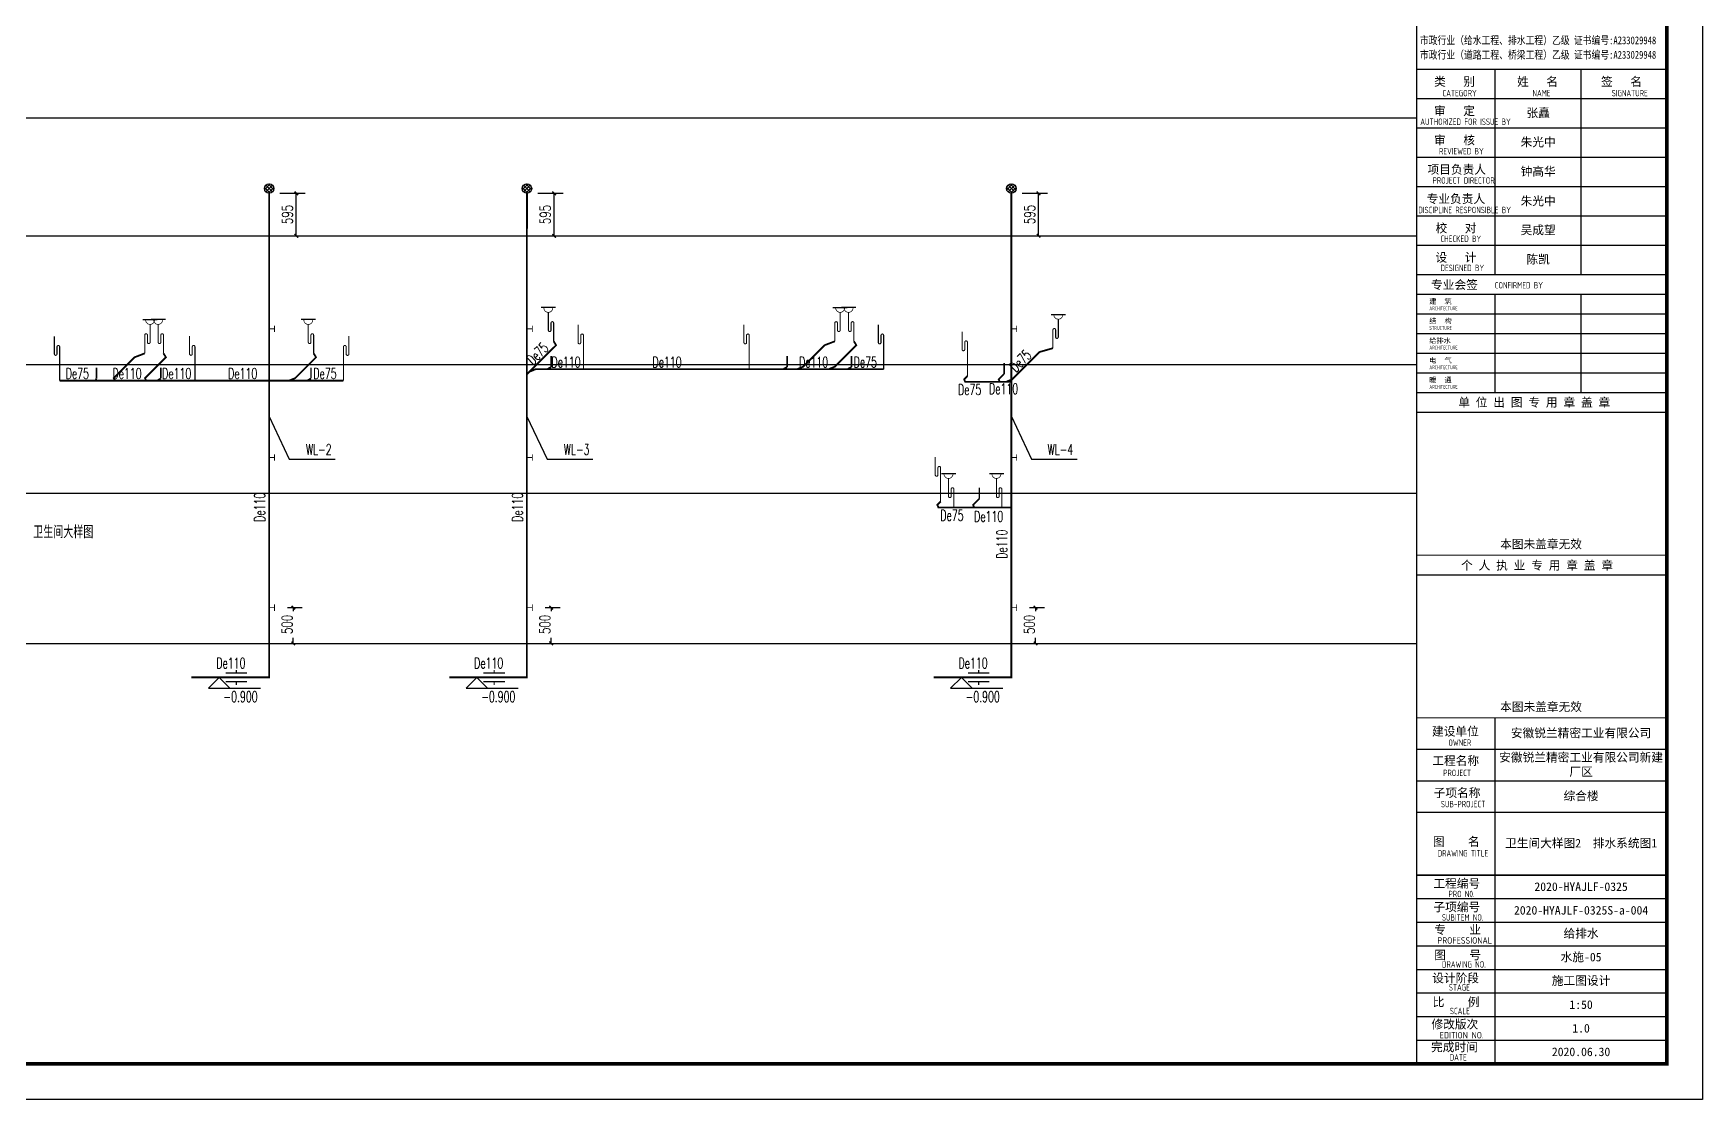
# Model space of a CAD drawing. Extents: x -216126 to 1846968, y -229642 to 543368.
# Drawn here: x 392151 to 415499, y 204810 to 219722 of the extents above; entities that cross this region are included whole.
import ezdxf

# ---------------------------------------------------------------- set-up
doc = ezdxf.new("R2010")
doc.units = 0
doc.header["$LTSCALE"] = 1000
doc.header["$MEASUREMENT"] = 0
doc.layers.get('Defpoints').update_dxf_attribs({"color": 250})
for name, color, linetype in [('DIM_雨水', 3, 'Continuous'), ('EQUIP_地漏', 7, 'Continuous'), ('EQUIP_污水', 7, 'Continuous'), ('PIPE-污水', 2, 'Continuous'), ('PUB_TITLE', 171, 'Continuous'), ('S_WALL', 9, 'Continuous'), ('TEXT_污水', 7, 'Continuous'), ('TK', 4, 'Continuous'), ('TWT_DIM', 3, 'Continuous'), ('TWT_TEXT', 7, 'Continuous'), ('VALVE_雨水', 7, 'Continuous')]:
    doc.layers.add(name, color=color, linetype=linetype)
doc.styles.add('-宋体', font='', dxfattribs={"width": 0.8})
doc.styles.add('_TCH_DIM_T3', font='SIMPLEX', dxfattribs={"width": 0.705882, "bigfont": 'GBCBIG'})
doc.styles.add('_TWT_DIM_ELE', font='SIMPLEX', dxfattribs={"width": 0.8, "height": 3, "bigfont": 'HZTXT'})
doc.styles.add('_TWT_PIPEDN', font='SIMPLEX', dxfattribs={"width": 0.8, "height": 3, "bigfont": 'HZTXT'})
doc.styles.add('_TWT_SERIAL', font='COMPLEX', dxfattribs={"width": 0.8, "height": 3, "bigfont": 'HZTXT'})
doc.styles.add('HZ', font='rs', dxfattribs={"width": 0.8, "bigfont": 'hztxt'})
doc.styles.add('TSSD_REIN', font='tssdeng.shx', dxfattribs={"width": 0.7, "bigfont": 'tssdchn.shx'})
doc.styles.add('图签宋体', font='', dxfattribs={"height": 300})
doc.styles.get('-宋体').set_extended_font_data('SimSun')
doc.styles.get('图签宋体').set_extended_font_data('NSimSun')
doc.dimstyles.new('_TWT_ARCH&&50', dxfattribs={"dimtxt": 148.75, "dimasz": 50, "dimexe": 125, "dimexo": 150, "dimgap": 50, "dimtad": 1, "dimdec": 0, "dimzin": 0, "dimdsep": 46, "dimtxsty": '_TCH_DIM_T3', "dimblk": 'ARCHTICK', "dimcen": 0.09, "dimclrt": 7, "dimazin": 2, "dimtfac": 1, "dimtdec": 0, "dimtix": 1, "dimtmove": 2, "dimatfit": 3, "dimfxl": 0, "dimtolj": 1, "dimtzin": 0, "dimarcsym": 0})

# ---------------------------------------------------------------- blocks, each defined once
blk = doc.blocks.new('$ATTACHMENT$00000073')
at = {"const_width": 20}
for points in [[(0, 0), (150, 0)], [(150, 90), (150, -90)]]:
    blk.add_lwpolyline(points, dxfattribs=at)
blk = doc.blocks.new('$Attachment$00000070')
for p, q in [((28, 3), (-130, 161)), ((-129, 101), (32, 263)), ((-94, 39), (94, 228)), ((94, 39), (-94, 228)), ((129, 101), (-32, 263)), ((-28, 3), (130, 161))]:
    blk.add_line(p, q)
blk.add_circle((0, 133), 133)
blk = doc.blocks.new('$ATTACHMENT$00000120')
blk.add_blockref('$Attachment$00000070', (0, -133))
blk = doc.blocks.new('$TWTSYS$00000091')
at = {"const_width": 30}
blk.add_lwpolyline([(0, 0), (0, 944, -1), (75, 944), (75, 744, 1), (150, 744), (150, 1244)], format="xyb", dxfattribs=at)
blk = doc.blocks.new('$TWTSYS$00000090')
at = {"color": 0, "const_width": 42}
blk.add_lwpolyline([(0, 303), (0, 0)], dxfattribs=at)
blk = doc.blocks.new('$TWTSYS$00000086')
at = {"const_width": 30}
blk.add_lwpolyline([(0, 0), (0, 946, 1), (-75, 946), (-75, 746, -1), (-150, 746), (-150, 1244)], format="xyb", dxfattribs=at)
blk = doc.blocks.new('$TWTSYS$00000410')
blk.add_line((53, 944), (-347, 944))
for points, const_width in [([(-25, 944, -1.067664), (-275, 944)], 20), ([(0, 0), (0, 512, 1), (-75, 512), (-75, 312, -1), (-150, 312), (-150, 810)], 30)]:
    blk.add_lwpolyline(points, format="xyb", dxfattribs=dict(const_width=const_width))
at = {"style": 'HZ', "flags": 1}
for tag in ['UNIT', 'SPEC', 'WHAT']:
    blk.add_attdef(tag, (-150, 810), '', height=0.001, dxfattribs=at)
blk = doc.blocks.new('$TWTSYS$00000409')
blk.add_line((-53, 944), (347, 944))
for points, const_width in [([(25, 944, 1.067664), (275, 944)], 20), ([(0, 0), (0, 512, -1), (75, 512), (75, 312, 1), (150, 312), (150, 810)], 30)]:
    blk.add_lwpolyline(points, format="xyb", dxfattribs=dict(const_width=const_width))
at = {"style": 'HZ', "flags": 1}
for tag in ['WHAT', 'SPEC', 'UNIT']:
    blk.add_attdef(tag, (150, 810), '', height=0.001, dxfattribs=at)
blk = doc.blocks.new('132542356')
at = {"layer": 'PIPE-污水', "linetype": 'Continuous'}
for points in [[(313643, 346257), (313625, 346274), (313629, 346278)], [(313643, 346257), (313634, 346280), (313629, 346278)], [(314518, 346257), (314539, 346270), (314549, 346253)], [(314518, 346257), (314535, 346239), (314549, 346253)], [(318718, 346257), (318739, 346270), (318749, 346253)], [(318718, 346257), (318735, 346239), (318749, 346253)], [(313059, 345673), (313042, 345691), (313030, 345679)], [(313059, 345673), (313036, 345664), (313030, 345679)], [(313934, 345673), (313917, 345691), (313905, 345679)], [(313934, 345673), (313911, 345664), (313905, 345679)], [(318134, 345673), (318152, 345656), (318148, 345652)], [(318134, 345673), (318144, 345650), (318148, 345652)]]:
    blk.add_hatch(color=256, dxfattribs=at).paths.add_polyline_path(points)
at = {"layer": 'PIPE-污水', "linetype": 'Continuous', "const_width": 50}
for points in [[(313059, 345673), (313643, 346257)], [(313926, 346365), (313643, 346257)], [(313934, 345673), (314518, 346257)], [(314451, 346365), (314518, 346257)], [(318134, 345673), (318718, 346257)], [(318651, 346365), (318718, 346257)], [(312553, 345603), (311546, 345602)], [(312575, 345663), (312553, 345603)], [(314272, 345603), (312553, 345603)], [(313059, 345673), (313089, 345603)], [(313934, 345673), (313964, 345603)], [(314272, 345603), (314263, 345597)], [(314374, 345663), (314272, 345603)], [(315331, 345603), (314272, 345603)], [(315331, 345603), (317964, 345603)], [(318134, 345673), (317964, 345603)], [(317964, 345603), (318468, 345603)], [(318468, 345603), (318458, 345597)], [(318576, 345663), (318468, 345603)], [(318468, 345603), (319486, 345603)]]:
    blk.add_lwpolyline(points, dxfattribs=at)
at = {"layer": 'EQUIP_地漏'}
for name, p in [('$TWTSYS$00000409', (313926, 346365)), ('$TWTSYS$00000410', (314451, 346365)), ('$TWTSYS$00000410', (318651, 346365))]:
    blk.add_blockref(name, p, dxfattribs=at)
at = {"layer": 'EQUIP_污水'}
for name, p in [('$TWTSYS$00000086', (311546, 345602)), ('$TWTSYS$00000086', (315331, 345603)), ('$TWTSYS$00000091', (319486, 345603)), ('$TWTSYS$00000090', (312575, 345663)), ('$TWTSYS$00000090', (314374, 345663)), ('$TWTSYS$00000090', (318576, 345663))]:
    blk.add_blockref(name, p, dxfattribs=at)
at = {"layer": 'TEXT_污水', "linetype": 'Continuous', "style": '_TWT_PIPEDN', "width": 0.64}
for s, p in [('De75', (311716, 345653)), ('De110', (313024, 345653)), ('De110', (314413, 345653))]:
    blk.add_text(s, height=300, rotation=0.0015, dxfattribs=at).set_placement(p)
for s, p in [('De110', (316259, 345653)), ('De75', (318643, 345653))]:
    blk.add_text(s, height=300, dxfattribs=at).set_placement(p)
blk = doc.blocks.new('231425')
at = {"layer": 'PIPE-污水', "linetype": 'Continuous'}
for points in [[(322155, 353230), (322176, 353243), (322186, 353226)], [(322155, 353230), (322172, 353213), (322186, 353226)], [(329669, 353230), (329651, 353248), (329655, 353252)], [(329669, 353230), (329660, 353254), (329655, 353252)], [(330555, 353230), (330576, 353243), (330586, 353226)], [(330555, 353230), (330572, 353213), (330586, 353226)], [(321583, 352559), (321573, 352582), (321578, 352584)], [(321583, 352559), (321583, 352584), (321578, 352584)], [(329068, 352629), (329078, 352606), (329082, 352608)], [(329068, 352629), (329086, 352612), (329082, 352608)], [(329954, 352629), (329963, 352606), (329968, 352608)], [(329954, 352629), (329971, 352612), (329968, 352608)]]:
    blk.add_hatch(color=256, dxfattribs=at).paths.add_polyline_path(points)
at = {"layer": 'PIPE-污水', "linetype": 'Continuous', "const_width": 50}
for points in [[(321412, 352488), (322155, 353230)], [(322088, 353338), (322155, 353230)], [(329068, 352629), (329669, 353230)], [(329952, 353338), (329669, 353230)], [(329954, 352629), (330555, 353230)], [(330488, 353338), (330555, 353230)], [(321583, 352559), (321412, 352488)], [(321583, 352559), (321909, 352559)], [(321909, 352559), (321907, 352558)], [(322018, 352620), (321909, 352559)], [(321909, 352559), (322920, 352559)], [(322920, 352559), (327560, 352559)], [(327560, 352559), (328509, 352559)], [(328618, 352620), (328509, 352559)], [(328509, 352559), (328898, 352559)], [(329068, 352629), (328898, 352559)], [(328898, 352559), (329783, 352559)], [(329954, 352629), (329783, 352559)], [(329783, 352559), (330309, 352559)], [(330418, 352620), (330309, 352559)], [(330309, 352559), (331320, 352559)], [(321340, 352415), (321412, 352488)]]:
    blk.add_lwpolyline(points, dxfattribs=at)
at = {"layer": 'EQUIP_地漏'}
for name, p in [('$TWTSYS$00000410', (322088, 353338)), ('$TWTSYS$00000409', (329952, 353338)), ('$TWTSYS$00000410', (330488, 353338))]:
    blk.add_blockref(name, p, dxfattribs=at)
at = {"layer": 'EQUIP_污水'}
for name, p in [('$TWTSYS$00000086', (322920, 352559)), ('$TWTSYS$00000086', (327560, 352559)), ('$TWTSYS$00000086', (331320, 352559)), ('$TWTSYS$00000090', (322018, 352620)), ('$TWTSYS$00000090', (328618, 352620)), ('$TWTSYS$00000090', (330418, 352620))]:
    blk.add_blockref(name, p, dxfattribs=at)
at = {"layer": 'TEXT_污水', "linetype": 'Continuous', "style": '_TWT_PIPEDN', "width": 0.64}
blk.add_text('De75', height=300, rotation=45, dxfattribs=at).set_placement((321512, 352658))
for s, p in [('De110', (322026, 352609)), ('De110', (324852, 352609)), ('De110', (328952, 352609)), ('De75', (330481, 352609))]:
    blk.add_text(s, height=300, dxfattribs=at).set_placement(p)
blk = doc.blocks.new('1231425')
at = {"layer": 'PIPE-污水', "linetype": 'Continuous'}
for points in [[(319864, 351017), (319847, 351034), (319851, 351039)], [(319864, 351017), (319858, 351041), (319851, 351039)], [(317759, 350253), (317742, 350271), (317730, 350259)], [(317759, 350253), (317736, 350244), (317730, 350259)], [(318725, 350253), (318707, 350271), (318696, 350259)], [(318725, 350253), (318702, 350244), (318696, 350259)], [(319101, 350253), (319111, 350230), (319115, 350232)], [(319101, 350253), (319119, 350236), (319115, 350232)], [(317789, 350183), (317766, 350173), (317772, 350158)], [(317789, 350183), (317789, 350158), (317772, 350158)]]:
    blk.add_hatch(color=256, dxfattribs=at).paths.add_polyline_path(points)
at = {"layer": 'PIPE-污水', "linetype": 'Continuous', "const_width": 50}
for points in [[(319101, 350253), (319864, 351017)], [(320243, 351125), (319864, 351017)], [(317759, 350253), (317851, 350345)], [(317759, 350253), (317789, 350183)], [(318725, 350253), (318878, 350406)], [(318725, 350253), (318754, 350183)], [(319101, 350253), (318930, 350183)], [(318754, 350183), (317789, 350183)], [(318930, 350183), (318754, 350183)], [(319079, 350183), (318930, 350183)]]:
    blk.add_lwpolyline(points, dxfattribs=at)
at = {"layer": 'EQUIP_地漏'}
blk.add_blockref('$TWTSYS$00000409', (320243, 351125), dxfattribs=at)
at = {"layer": 'EQUIP_污水'}
for name, p in [('$TWTSYS$00000086', (317851, 350345)), ('$TWTSYS$00000090', (318878, 350406))]:
    blk.add_blockref(name, p, dxfattribs=at)
at = {"layer": 'TEXT_污水', "linetype": 'Continuous', "style": '_TWT_PIPEDN', "width": 0.64}
blk.add_text('De75', height=300, rotation=45, dxfattribs=at).set_placement((319211, 350434))
for s, p in [('De75', (317587, 349818)), ('De110', (318454, 349840))]:
    blk.add_text(s, height=300, dxfattribs=at).set_placement(p)
blk = doc.blocks.new('1324235')
at = {"layer": 'PIPE-污水', "linetype": 'Continuous'}
for points in [[(322090, 349865), (322072, 349882), (322060, 349871)], [(322090, 349865), (322066, 349855), (322060, 349871)], [(322119, 349794), (322096, 349784), (322102, 349769)], [(322119, 349794), (322119, 349769), (322102, 349769)], [(323090, 349865), (323072, 349882), (323060, 349871)], [(323090, 349865), (323066, 349855), (323060, 349871)]]:
    blk.add_hatch(color=256, dxfattribs=at).paths.add_polyline_path(points)
at = {"layer": 'PIPE-污水', "linetype": 'Continuous', "const_width": 50}
for points in [[(322090, 349865), (322181, 349957)], [(322090, 349865), (322119, 349794)], [(322551, 349794), (322119, 349794)], [(323119, 349794), (322551, 349794)], [(323090, 349865), (323266, 350041)], [(323090, 349865), (323119, 349794)], [(323892, 349794), (323119, 349794)], [(324160, 349794), (323892, 349794)]]:
    blk.add_lwpolyline(points, dxfattribs=at)
at = {"layer": 'EQUIP_地漏'}
for p in [(322551, 349794), (323892, 349794)]:
    blk.add_blockref('$TWTSYS$00000410', p, dxfattribs=at)
at = {"layer": 'EQUIP_污水'}
for name, p in [('$TWTSYS$00000086', (322181, 349957)), ('$TWTSYS$00000090', (323266, 350041))]:
    blk.add_blockref(name, p, dxfattribs=at)
at = {"layer": 'TEXT_污水', "linetype": 'Continuous', "style": '_TWT_PIPEDN', "width": 0.64}
for s, p in [('De75', (322173, 349422)), ('De110', (323117, 349391))]:
    blk.add_text(s, height=300, dxfattribs=at).set_placement(p)
blk = doc.blocks.new('GeYuanFrame_85425800', base_point=(20.09, 4.53))
at = {"layer": 'PUB_TITLE'}
for points in [[(803.09, 235.33), (803.09, 292.73)], [(827.09, 235.33), (827.09, 292.73)], [(803.09, 202.33), (803.09, 229.83)], [(827.09, 202.33), (827.09, 229.83)], [(803.09, 14.53), (803.09, 111.33)]]:
    blk.add_lwpolyline(points, dxfattribs=at)
at = {"layer": 'TK'}
for p, q in [((781.09, 284.53), (851.09, 284.53)), ((781.09, 276.33), (851.09, 276.33)), ((781.09, 268.13), (851.09, 268.13)), ((781.09, 259.93), (851.09, 259.93)), ((781.09, 251.73), (851.09, 251.73)), ((781.09, 243.53), (851.09, 243.53)), ((781.09, 235.33), (851.09, 235.33)), ((781.09, 235.33), (851.09, 235.33)), ((781.09, 102.53), (851.09, 102.53)), ((781.09, 93.73), (851.09, 93.73)), ((781.09, 84.93), (803.09, 84.93)), ((781.09, 84.93), (851.09, 84.93)), ((781.09, 67.37), (851.09, 67.37)), ((781.09, 67.33), (851.09, 67.33)), ((781.09, 60.77), (851.09, 60.77)), ((781.09, 54.17), (851.09, 54.17)), ((781.09, 47.57), (851.09, 47.57)), ((781.09, 40.97), (851.09, 40.97)), ((781.09, 34.37), (851.09, 34.37)), ((781.09, 27.77), (851.09, 27.77)), ((781.09, 21.17), (851.09, 21.17)), ((781.09, 14.53), (851.09, 14.53))]:
    blk.add_line(p, q, dxfattribs=at)
blk.add_lwpolyline([(20.09, 4.53), (20.09, 598.53), (861.09, 598.53), (861.09, 4.53)], close=True, dxfattribs=at)
at = {"layer": 'TK', "const_width": 1}
blk.add_lwpolyline([(45.09, 588.53), (851.09, 588.53), (851.09, 14.53), (45.09, 14.53)], close=True, dxfattribs=at)
at = {"layer": 'TK'}
for points, const_width in [([(781.09, 588.53), (781.09, 14.53)], 0.4), ([(781.09, 292.73), (851.09, 292.73)], 0.35), ([(781.09, 292.73), (851.09, 292.73)], 0.35), ([(781.09, 235.33), (851.09, 235.33)], 0.35), ([(781.09, 202.33), (851.09, 202.33)], 0.35), ([(781.09, 156.83), (851.09, 156.83)], 0.35), ([(781.09, 111.33), (851.09, 111.33)], 0.35), ([(781.09, 67.37), (851.09, 67.37)], 0.35)]:
    blk.add_lwpolyline(points, dxfattribs=dict(at, const_width=const_width))
for points in [[(781.09, 292.73), (851.09, 292.73)], [(781.09, 235.33), (851.09, 235.33)], [(781.09, 229.83), (851.09, 229.83)], [(781.09, 224.33), (851.09, 224.33)], [(781.09, 218.83), (851.09, 218.83)], [(781.09, 213.33), (851.09, 213.33)], [(781.09, 207.83), (851.09, 207.83)], [(781.09, 202.33), (851.09, 202.33)], [(781.09, 196.83), (851.09, 196.83)], [(781.09, 151.33), (851.09, 151.33)]]:
    blk.add_lwpolyline(points, dxfattribs=at)
for s, height, style, width, p in [('市政行业（给水工程、排水工程）乙级 证书编号:A233029948', 2.2, '-宋体', 0.8, (782, 299.74)), ('市政行业（道路工程、桥梁工程）乙级 证书编号:A233029948', 2.2, '-宋体', 0.8, (782, 295.69)), ('CATEGORY', 1.8, 'TSSD_REIN', 0.7, (788.32, 285.17)), ('NAME', 1.8, 'TSSD_REIN', 0.7, (813.51, 285.17)), ('SIGNATURE', 1.8, 'TSSD_REIN', 0.7, (835.66, 285.17)), ('AUTHORIZED FOR ISSUE BY', 1.8, 'TSSD_REIN', 0.7, (782.12, 277.17)), ('REVIEWED BY', 1.8, 'TSSD_REIN', 0.7, (787.36, 268.91)), ('PROJECT DIRECTOR', 1.8, 'TSSD_REIN', 0.7, (785.55, 260.74)), ('DISCIPLINE RESPONSIBLE BY', 1.8, 'TSSD_REIN', 0.7, (781.57, 252.48)), ('CHECKED BY', 1.8, 'TSSD_REIN', 0.7, (787.75, 244.44)), ('DESIGNED BY', 1.8, 'TSSD_REIN', 0.7, (787.76, 236.27)), ('CONFIRMED BY', 1.8, 'TSSD_REIN', 0.7, (802.94, 231.42)), ('ARCHITECTURE', 1.08, 'TSSD_REIN', 0.7, (784.65, 225.34)), ('STRUCTURE', 1.08, 'TSSD_REIN', 0.7, (784.65, 219.84)), ('ARCHITECTURE', 1.08, 'TSSD_REIN', 0.7, (784.65, 214.34)), ('ARCHITECTURE', 1.08, 'TSSD_REIN', 0.7, (784.65, 208.84)), ('ARCHITECTURE', 1.08, 'TSSD_REIN', 0.7, (784.65, 203.34)), ('OWNER', 1.8, 'TSSD_REIN', 0.7, (789.98, 103.48)), ('PROJECT', 1.8, 'TSSD_REIN', 0.7, (788.52, 95.02)), ('SUB-PROJECT', 1.8, 'TSSD_REIN', 0.7, (787.86, 86.3)), ('DRAWING TITLE', 1.8, 'TSSD_REIN', 0.7, (786.97, 72.53)), ('PRO N0.', 1.8, 'TSSD_REIN', 0.7, (790.01, 61.15)), ('SUBITEM NO.', 1.8, 'TSSD_REIN', 0.7, (788.15, 54.58)), ('PROFESSIONAL', 1.8, 'TSSD_REIN', 0.8, (786.88, 48.15)), ('DRAWING NO.', 1.8, 'TSSD_REIN', 0.7, (788.19, 41.45)), ('STAGE', 1.8, 'TSSD_REIN', 0.7, (790.09, 35.03)), ('SCALE', 1.8, 'TSSD_REIN', 0.7, (790.38, 28.42)), ('EDITION NO.', 1.8, 'TSSD_REIN', 0.8, (787.53, 21.64)), ('DATE', 1.8, 'TSSD_REIN', 0.7, (790.33, 15.45))]:
    blk.add_text(s, height=height, dxfattribs=dict(at, style=style, width=width)).set_placement(p)
at = {"layer": 'TK', "style": '图签宋体'}
for s, height, p in [('类   别', 2.4, (785.97, 288.09)), ('姓   名', 2.4, (809.2, 288.09)), ('签   名', 2.4, (832.68, 288.09)), ('审   定', 2.4, (785.97, 279.89)), ('审   核', 2.4, (785.97, 271.69)), ('项目负责人', 2.4, (784.13, 263.49)), ('专业负责人', 2.4, (783.89, 255.29)), ('校   对', 2.4, (786.38, 247.09)), ('设   计', 2.4, (786.36, 238.89)), ('专业会签', 2.4, (785.12, 231.24)), ('建  筑', 1.44, (784.61, 227.11)), ('结  构', 1.44, (784.61, 221.61)), ('给排水', 1.44, (784.61, 216.11)), ('电  气', 1.44, (784.61, 210.61)), ('暖  通', 1.44, (784.61, 205.11)), ('单 位 出 图 专 用 章 盖 章', 2.4, (792.72, 198.35)), ('本图未盖章无效', 2.4, (804.43, 158.7)), ('个 人 执 业 专 用 章 盖 章', 2.4, (793.52, 152.77)), ('本图未盖章无效', 2.4, (804.43, 113.2)), ('建设单位', 2.4, (785.39, 106.33)), ('工程名称', 2.4, (785.47, 98.12)), ('子项名称', 2.4, (785.85, 89.14)), ('图    名', 2.4, (785.63, 75.5)), ('工程编号', 2.4, (785.77, 63.77)), ('子项编号', 2.4, (785.77, 57.19)), ('专    业', 2.4, (786.01, 50.88)), ('图    号', 2.4, (786.02, 43.77)), ('设计阶段', 2.4, (785.45, 37.32)), ('比    例', 2.4, (785.59, 30.63)), ('修改版次', 2.4, (785.24, 24.41)), ('完成时间', 2.4, (785.11, 18.02))]:
    blk.add_text(s, height=height, dxfattribs=at).set_placement(p)
at = {"layer": 'TK', "char_height": 2.4, "attachment_point": 5, "style": '图签宋体'}
for s, insert, width in [('张矗', (815.09, 280.4), 24), ('朱光中', (815.09, 272.23), 24), ('钟高华', (815.09, 264.03), 24), ('朱光中', (815.09, 255.76), 24), ('吴成望', (815.09, 247.63), 24), ('陈凯', (815.09, 239.43), 24), ('安徽锐兰精密工业有限公司', (827.09, 106.93), 48), ('安徽锐兰精密工业有限公司新建厂区', (827.09, 98.13), 48), ('综合楼', (827.09, 89.33), 48), ('卫生间大样图2  排水系统图1', (827.09, 76.13), 48), ('2020-HYAJLF-0325', (827.09, 64.07), 48), ('2020-HYAJLF-0325S-a-004', (827.09, 57.47), 48), ('给排水', (827.09, 50.87), 48), ('水施-05', (827.09, 44.27), 48), ('施工图设计', (827.09, 37.67), 48), ('1:50', (827.09, 31.07), 48), ('1.0', (827.09, 24.47), 48), ('2020.06.30', (827.09, 17.88), 48)]:
    blk.add_mtext(s, dxfattribs=dict(at, insert=insert, width=width))
blk = doc.blocks.new('$VALVE$00000553')
at = {"const_width": 30}
for points in [[(0, 100), (-250, 100), (-250, 100)], [(0, 100), (0, 175)], [(0, 100), (250, 100), (250, 100)], [(-250, -100), (-250, -100), (0, -100)], [(250, -100), (250, -100), (0, -100)], [(0, -175), (0, -100)]]:
    blk.add_lwpolyline(points, dxfattribs=at)
blk = doc.blocks.new('_ArchTick')
at = {"color": 0, "linetype": 'ByBlock', "const_width": 0.4}
blk.add_lwpolyline([(-0.5, -0.5), (0.5, 0.5)], dxfattribs=at)
blk = doc.blocks.new('*D610')
at = {"layer": 'Defpoints', "color": 0}
for p in [(395554, 211690), (395787, 211690), (395554, 211190)]:
    blk.add_point(p, dxfattribs=at)
at = {"layer": 'TWT_DIM', "color": 0, "lineweight": -2}
for p, q in [((395704, 211690), (395912, 211690)), ((395787, 211690), (395787, 211640)), ((395704, 211190), (395912, 211190)), ((395787, 211190), (395787, 211270))]:
    blk.add_line(p, q, dxfattribs=at)
at = {"layer": 'TWT_DIM', "color": 0, "lineweight": -2, "xscale": 50, "yscale": 50, "zscale": 50}
for p, rotation in [((395787, 211690), 90), ((395787, 211190), 270)]:
    blk.add_blockref('_ArchTick', p, dxfattribs=dict(at, rotation=rotation))
at = {"layer": 'TWT_DIM', "color": 7, "insert": (395700, 211455), "char_height": 148.8, "attachment_point": 5, "rotation": 90, "style": '_TCH_DIM_T3'}
blk.add_mtext('\\A1;500', dxfattribs=at)
blk = doc.blocks.new('*D611')
at = {"layer": 'Defpoints', "color": 0}
for p in [(395449, 217485), (395829, 217485), (395449, 216890)]:
    blk.add_point(p, dxfattribs=at)
at = {"layer": 'TWT_DIM', "color": 0, "lineweight": -2}
for p, q in [((395599, 217485), (395954, 217485)), ((395829, 216890), (395829, 217485)), ((395599, 216890), (395954, 216890))]:
    blk.add_line(p, q, dxfattribs=at)
at = {"layer": 'TWT_DIM', "color": 0, "lineweight": -2, "xscale": 50, "yscale": 50, "zscale": 50}
for p, rotation in [((395829, 217485), 90), ((395829, 216890), 270)]:
    blk.add_blockref('_ArchTick', p, dxfattribs=dict(at, rotation=rotation))
at = {"layer": 'TWT_DIM', "color": 7, "insert": (395705, 217188), "char_height": 148.8, "attachment_point": 5, "rotation": 90, "style": '_TCH_DIM_T3'}
blk.add_mtext('\\A1;595', dxfattribs=at)
blk = doc.blocks.new('*D612')
at = {"layer": 'Defpoints', "color": 0}
for p in [(399160, 211690), (399393, 211690), (399160, 211190)]:
    blk.add_point(p, dxfattribs=at)
at = {"layer": 'TWT_DIM', "color": 0, "lineweight": -2}
for p, q in [((399310, 211690), (399518, 211690)), ((399393, 211690), (399393, 211640)), ((399310, 211190), (399518, 211190)), ((399393, 211190), (399393, 211270))]:
    blk.add_line(p, q, dxfattribs=at)
at = {"layer": 'TWT_DIM', "color": 0, "lineweight": -2, "xscale": 50, "yscale": 50, "zscale": 50}
for p, rotation in [((399393, 211690), 90), ((399393, 211190), 270)]:
    blk.add_blockref('_ArchTick', p, dxfattribs=dict(at, rotation=rotation))
at = {"layer": 'TWT_DIM', "color": 7, "insert": (399306, 211455), "char_height": 148.8, "attachment_point": 5, "rotation": 90, "style": '_TCH_DIM_T3'}
blk.add_mtext('\\A1;500', dxfattribs=at)
blk = doc.blocks.new('*D613')
at = {"layer": 'Defpoints', "color": 0}
for p in [(399055, 217485), (399435, 217485), (399055, 216890)]:
    blk.add_point(p, dxfattribs=at)
at = {"layer": 'TWT_DIM', "color": 0, "lineweight": -2}
for p, q in [((399205, 217485), (399560, 217485)), ((399435, 216890), (399435, 217485)), ((399205, 216890), (399560, 216890))]:
    blk.add_line(p, q, dxfattribs=at)
at = {"layer": 'TWT_DIM', "color": 0, "lineweight": -2, "xscale": 50, "yscale": 50, "zscale": 50}
for p, rotation in [((399435, 217485), 90), ((399435, 216890), 270)]:
    blk.add_blockref('_ArchTick', p, dxfattribs=dict(at, rotation=rotation))
at = {"layer": 'TWT_DIM', "color": 7, "insert": (399311, 217188), "char_height": 148.8, "attachment_point": 5, "rotation": 90, "style": '_TCH_DIM_T3'}
blk.add_mtext('\\A1;595', dxfattribs=at)
blk = doc.blocks.new('*D614')
at = {"layer": 'Defpoints', "color": 0}
for p in [(405936, 211690), (406169, 211690), (405936, 211190)]:
    blk.add_point(p, dxfattribs=at)
at = {"layer": 'TWT_DIM', "color": 0, "lineweight": -2}
for p, q in [((406086, 211690), (406294, 211690)), ((406169, 211690), (406169, 211640)), ((406086, 211190), (406294, 211190)), ((406169, 211190), (406169, 211270))]:
    blk.add_line(p, q, dxfattribs=at)
at = {"layer": 'TWT_DIM', "color": 0, "lineweight": -2, "xscale": 50, "yscale": 50, "zscale": 50}
for p, rotation in [((406169, 211690), 90), ((406169, 211190), 270)]:
    blk.add_blockref('_ArchTick', p, dxfattribs=dict(at, rotation=rotation))
at = {"layer": 'TWT_DIM', "color": 7, "insert": (406082, 211455), "char_height": 148.8, "attachment_point": 5, "rotation": 90, "style": '_TCH_DIM_T3'}
blk.add_mtext('\\A1;500', dxfattribs=at)
blk = doc.blocks.new('*D615')
at = {"layer": 'Defpoints', "color": 0}
for p in [(405831, 217485), (406211, 217485), (405831, 216890)]:
    blk.add_point(p, dxfattribs=at)
at = {"layer": 'TWT_DIM', "color": 0, "lineweight": -2}
for p, q in [((405981, 217485), (406336, 217485)), ((406211, 216890), (406211, 217485)), ((405981, 216890), (406336, 216890))]:
    blk.add_line(p, q, dxfattribs=at)
at = {"layer": 'TWT_DIM', "color": 0, "lineweight": -2, "xscale": 50, "yscale": 50, "zscale": 50}
for p, rotation in [((406211, 217485), 90), ((406211, 216890), 270)]:
    blk.add_blockref('_ArchTick', p, dxfattribs=dict(at, rotation=rotation))
at = {"layer": 'TWT_DIM', "color": 7, "insert": (406087, 217188), "char_height": 148.8, "attachment_point": 5, "rotation": 90, "style": '_TCH_DIM_T3'}
blk.add_mtext('\\A1;595', dxfattribs=at)

msp = doc.modelspace()

# ---------------------------------------------------------------- hatches: boundary and pattern name
at = {"layer": 'PIPE-污水', "linetype": 'Continuous'}
for points in [[(395448.6, 210714.9), (395448.6, 210702.4), (395461.1, 210702.4)], [(395448.6, 210714.9), (395461.1, 210714.9), (395461.1, 210702.4)], [(399054.3, 210714.9), (399054.3, 210702.4), (399066.8, 210702.4)], [(399054.3, 210714.9), (399066.8, 210714.9), (399066.8, 210702.4)], [(405830.3, 210714.9), (405830.3, 210702.4), (405842.8, 210702.4)], [(405830.3, 210714.9), (405842.8, 210714.9), (405842.8, 210702.4)]]:
    msp.add_hatch(color=256, dxfattribs=at).paths.add_polyline_path(points)

# ---------------------------------------------------------------- linework, layer by layer
at = {"color": 8, "ltscale": 0.5}
for p, q in [((377717, 218539.9), (411499.5, 218539.9)), ((377717, 216889.9), (411499.5, 216889.9)), ((377717, 215089.9), (411499.5, 215089.9)), ((377717, 213289.9), (411499.5, 213289.9)), ((377717, 211189.9), (411499.5, 211189.9))]:
    msp.add_line(p, q, dxfattribs=at)
at = {"layer": 'DIM_雨水'}
for p, q in [((395448.6, 214363.5), (395730.2, 213768)), ((399054.3, 214363.5), (399335.9, 213768)), ((405830.3, 214363.5), (406111.9, 213768)), ((395730.2, 213768), (396370.2, 213768)), ((399335.9, 213768), (399975.9, 213768)), ((406111.9, 213768), (406751.9, 213768)), ((394749.6, 210714.9), (394599.6, 210564.9)), ((394725.6, 210714.9), (394899.6, 210714.9)), ((394749.6, 210714.9), (394899.6, 210564.9)), ((398355.3, 210714.9), (398205.3, 210564.9)), ((398331.3, 210714.9), (398505.3, 210714.9)), ((398355.3, 210714.9), (398505.3, 210564.9)), ((405131.3, 210714.9), (404981.3, 210564.9)), ((405107.3, 210714.9), (405281.3, 210714.9)), ((405131.3, 210714.9), (405281.3, 210564.9)), ((394599.6, 210564.9), (395327.8, 210564.9)), ((398205.3, 210564.9), (398933.6, 210564.9)), ((404981.3, 210564.9), (405709.6, 210564.9))]:
    msp.add_line(p, q, dxfattribs=at)
at = {"layer": 'PIPE-污水', "linetype": 'Continuous', "ltscale": 0.5, "const_width": 25}
for points in [[(395449.1, 217485.2), (395448.6, 210714.9)], [(399054.8, 217485.2), (399054.3, 210714.9)], [(405830.8, 217485.2), (405830.3, 210714.9)], [(395448.6, 210714.9), (394361.3, 210714.9)], [(399054.3, 210714.9), (397967.1, 210714.9)], [(405830.3, 210714.9), (404743.1, 210714.9)]]:
    msp.add_lwpolyline(points, dxfattribs=at)

# ---------------------------------------------------------------- block references
at = {"layer": 'EQUIP_污水', "xscale": 0.5, "yscale": 0.5, "zscale": 0.5}
for name, p in [('$ATTACHMENT$00000120', (395449.1, 217551.8)), ('$ATTACHMENT$00000120', (399054.8, 217551.8)), ('$ATTACHMENT$00000120', (405830.8, 217551.8)), ('$ATTACHMENT$00000073', (395448.9, 215589.9)), ('$ATTACHMENT$00000073', (399054.6, 215589.9)), ('$ATTACHMENT$00000073', (405830.6, 215589.9)), ('$ATTACHMENT$00000073', (395448.7, 213789.9)), ('$ATTACHMENT$00000073', (399054.5, 213789.9)), ('$ATTACHMENT$00000073', (405830.5, 213789.9)), ('$ATTACHMENT$00000073', (395448.6, 211689.9)), ('$ATTACHMENT$00000073', (399054.3, 211689.9)), ('$ATTACHMENT$00000073', (405830.3, 211689.9))]:
    msp.add_blockref(name, p, dxfattribs=at)
at = {"layer": 'S_WALL'}
for name, p, xscale, yscale, zscale in [('GeYuanFrame_85425800', (373449.5, 204809.5), 50, 50, 50), ('231425', (238384.8, 38745.9), 0.5, 0.5, 0.5), ('1231425', (246290.9, 39756.5), 0.5, 0.5, 0.5), ('132542356', (236745.8, 42063.7), 0.5, 0.5, 0.5), ('1324235', (243750.7, 38195), 0.5, 0.5, 0.5)]:
    msp.add_blockref(name, p, dxfattribs=dict(at, xscale=xscale, yscale=yscale, zscale=zscale))
at = {"layer": 'VALVE_雨水', "xscale": -0.6, "yscale": 0.6, "zscale": 0.6, "rotation": 180}
for p in [(394990.5, 210714.9), (398596.2, 210714.9), (405372.2, 210714.9)]:
    msp.add_blockref('$VALVE$00000553', p, dxfattribs=at)

# ---------------------------------------------------------------- texts
at = {"layer": 'TEXT_污水', "linetype": 'Continuous', "style": '_TWT_PIPEDN', "width": 0.64}
for p in [(395391.6, 212889.9), (398997.4, 212889.9), (405773.4, 212374.2)]:
    msp.add_text('De110', height=150, rotation=90, dxfattribs=at).set_placement(p)
for p in [(394710.7, 210839.9), (398316.4, 210839.9), (405092.4, 210839.9)]:
    msp.add_text('De110', height=150, dxfattribs=at).set_placement(p)
at = {"layer": 'TWT_TEXT'}
for s, height, style, width, p in [('WL-2', 150, '_TWT_SERIAL', 0.64, (395965.3, 213828)), ('WL-3', 150, '_TWT_SERIAL', 0.64, (399571, 213828)), ('WL-4', 150, '_TWT_SERIAL', 0.64, (406337.9, 213828)), ('卫生间大样图', 175, '_TWT_PIPEDN', 0.8, (392149.7, 212661.3)), ('-0.900', 150, '_TWT_DIM_ELE', 0.64, (394810, 210369.9)), ('-0.900', 150, '_TWT_DIM_ELE', 0.64, (398415.7, 210369.9)), ('-0.900', 150, '_TWT_DIM_ELE', 0.64, (405191.7, 210369.9))]:
    msp.add_text(s, height=height, dxfattribs=dict(at, style=style, width=width)).set_placement(p)

# ---------------------------------------------------------------- dimensions: what is measured, and where the dimension line sits
at = {"layer": 'TWT_DIM'}
for p1, p2, picture, middle in [((395449, 216889.9), (395449, 217485.2), '*D611', (395704.8, 217187.5)), ((399054.8, 216889.9), (399054.8, 217485.2), '*D613', (399310.5, 217187.5)), ((405830.8, 216889.9), (405830.8, 217485.2), '*D615', (406086.5, 217187.5))]:
    dim = msp.add_aligned_dim(p1=p1, p2=p2, distance=-380.1, dimstyle='_TWT_ARCH&&50', dxfattribs=at)
    dim.commit()
    dim.dimension.update_dxf_attribs({"geometry": picture, "text_midpoint": middle})
for base, p1, p2, picture, middle in [((395787.2, 211689.9), (395554.3, 211189.9), (395554.3, 211689.9), '*D610', (395700.2, 211454.7)), ((399392.9, 211689.9), (399160.1, 211189.9), (399160.1, 211689.9), '*D612', (399306, 211454.7)), ((406168.9, 211689.9), (405936.1, 211189.9), (405936.1, 211689.9), '*D614', (406082, 211454.7))]:
    dim = msp.add_linear_dim(base=base, p1=p1, p2=p2, angle=90, dimstyle='_TWT_ARCH&&50', dxfattribs=at)
    dim.commit()
    dim.dimension.update_dxf_attribs({"geometry": picture, "text_midpoint": middle, "dimtype": 161})

doc.saveas('drawing.dxf')
